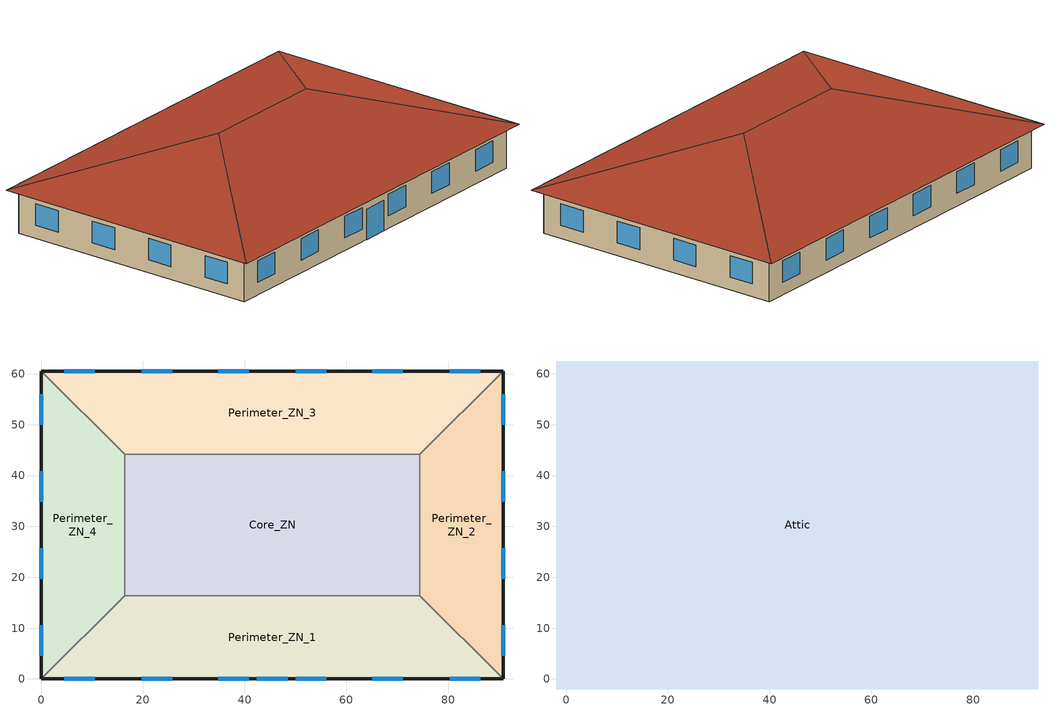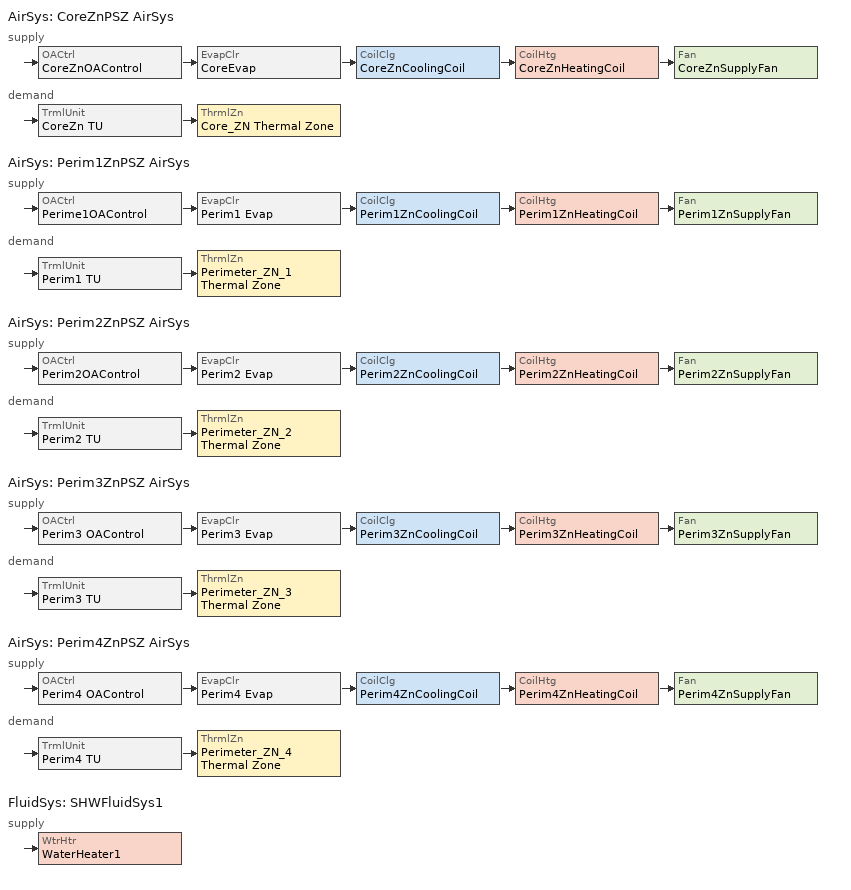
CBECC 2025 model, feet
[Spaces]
Perimeter_ZN_1
 floor ground (Base_CZ12-SlabOnOrBelowGradeF073): 74.44,16.4 90.85,0 0,0 16.4,16.4 z0
 wall outside (Base_CZ12-NonresMetalFrameWallU062): 0,0 90.85,0 z0:10.01
 wall to Perimeter_ZN_2 (NACM_Interior Wall): 90.85,0 74.44,16.4 z0:10.01
 wall to Core_ZN (NACM_Interior Wall): 74.44,16.4 16.4,16.4 z0:10.01
 wall to Perimeter_ZN_4 (NACM_Interior Wall): 16.4,16.4 0,0 z0:10.01
 window (Base_AllCZ_FixedWindowU36): 4.56,0 10.56,0 / 65.12,0 71.13,0 / 50,0 56,0 / 80.28,0 86.29,0 / 19.72,0 25.72,0 / 34.84,0 40.85,0 z2.95:7.95; 42.42,0 48.43,0 z0:7
Perimeter_ZN_2
 floor ground (Base_CZ12-SlabOnOrBelowGradeF073): 90.85,60.56 90.85,0 74.44,16.4 74.44,44.16 z0
 wall outside (Base_CZ12-NonresMetalFrameWallU062): 90.85,0 90.85,60.56 z0:10.01
 wall to Perimeter_ZN_3 (NACM_Interior Wall): 90.85,60.56 74.44,44.16 z0:10.01
 wall to Core_ZN (NACM_Interior Wall): 74.44,44.16 74.44,16.4 z0:10.01
 window (Base_AllCZ_FixedWindowU36): 90.85,34.84 90.85,40.85 / 90.85,50 90.85,56 / 90.85,19.72 90.85,25.72 / 90.85,4.56 90.85,10.56 z2.95:7.95
Core_ZN
 floor ground (Base_CZ12-SlabOnOrBelowGradeF073): 74.44,44.16 74.44,16.4 16.4,16.4 16.4,44.16 z0
 wall to Perimeter_ZN_3 (NACM_Interior Wall): 74.44,44.16 16.4,44.16 z0:10.01
 wall to Perimeter_ZN_4 (NACM_Interior Wall): 16.4,44.16 16.4,16.4 z0:10.01
Perimeter_ZN_3
 floor ground (Base_CZ12-SlabOnOrBelowGradeF073): 90.85,60.56 74.44,44.16 16.4,44.16 0,60.56 z0
 wall outside (Base_CZ12-NonresMetalFrameWallU062): 90.85,60.56 0,60.56 z0:10.01
 wall to Perimeter_ZN_4 (NACM_Interior Wall): 0,60.56 16.4,44.16 z0:10.01
 window (Base_AllCZ_FixedWindowU36): 25.72,60.56 19.72,60.56 / 71.13,60.56 65.12,60.56 / 86.29,60.56 80.28,60.56 / 10.56,60.56 4.56,60.56 / 56,60.56 50,60.56 / 40.85,60.56 34.84,60.56 z2.95:7.95
Perimeter_ZN_4
 floor ground (Base_CZ12-SlabOnOrBelowGradeF073): 0,60.56 16.4,44.16 16.4,16.4 0,0 z0
 wall outside (Base_CZ12-NonresMetalFrameWallU062): 0,60.56 0,0 z0:10.01
 window (Base_AllCZ_FixedWindowU36): 0,56 0,50 / 0,40.85 0,34.84 / 0,10.56 0,4.56 / 0,25.72 0,19.72 z2.95:7.95
Attic
 floor outside (Base_CZ12-NonresOtherFloorU071): 92.81,62.53 90.85,60.56 0,60.56 -1.97,62.53 z10.01; 92.81,62.53 92.81,-1.97 90.85,0 90.85,60.56 z10.01; -1.97,62.53 0,60.56 0,0 -1.97,-1.97 z10.01; 90.85,0 92.81,-1.97 -1.97,-1.97 0,0 z10.01
 floor to Core_ZN (NACM_Drop Ceiling): 74.44,44.16 74.44,16.4 16.4,16.4 16.4,44.16 z10.01
 floor to Perimeter_ZN_2 (NACM_Drop Ceiling): 90.85,60.56 90.85,0 74.44,16.4 74.44,44.16 z10.01
 floor to Perimeter_ZN_4 (NACM_Drop Ceiling): 0,60.56 16.4,44.16 16.4,16.4 0,0 z10.01
 floor to Perimeter_ZN_1 (NACM_Drop Ceiling): 74.44,16.4 90.85,0 0,0 16.4,16.4 z10.01
 floor to Perimeter_ZN_3 (NACM_Drop Ceiling): 90.85,60.56 74.44,44.16 16.4,44.16 0,60.56 z10.01
 roof outside (Base_CZ12-SteepNonresWoodFramingAndOtherRoofU039): 60.56,30.28,20.77 92.81,62.53,10.01 -1.97,62.53,10.01 30.28,30.28,20.77; 30.28,30.28,20.77 -1.97,62.53,10.01 -1.97,-1.97,10.01; 60.56,30.28,20.77 92.81,-1.97,10.01 92.81,62.53,10.01; 30.28,30.28,20.77 -1.97,-1.97,10.01 92.81,-1.97,10.01 60.56,30.28,20.77
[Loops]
AirSys 'CoreZnPSZ AirSys'
 supply: OACtrl 'CoreZnOAControl' > EvapClr 'CoreEvap' > CoilClg 'CoreZnCoolingCoil' > CoilHtg 'CoreZnHeatingCoil' > Fan 'CoreZnSupplyFan'
 demand: TrmlUnit 'CoreZn TU' > ThrmlZn 'Core_ZN Thermal Zone'
AirSys 'Perim1ZnPSZ AirSys'
 supply: OACtrl 'Perime1OAControl' > EvapClr 'Perim1 Evap' > CoilClg 'Perim1ZnCoolingCoil' > CoilHtg 'Perim1ZnHeatingCoil' > Fan 'Perim1ZnSupplyFan'
 demand: TrmlUnit 'Perim1 TU' > ThrmlZn 'Perimeter_ZN_1 Thermal Zone'
AirSys 'Perim2ZnPSZ AirSys'
 supply: OACtrl 'Perim2OAControl' > EvapClr 'Perim2 Evap' > CoilClg 'Perim2ZnCoolingCoil' > CoilHtg 'Perim2ZnHeatingCoil' > Fan 'Perim2ZnSupplyFan'
 demand: TrmlUnit 'Perim2 TU' > ThrmlZn 'Perimeter_ZN_2 Thermal Zone'
AirSys 'Perim3ZnPSZ AirSys'
 supply: OACtrl 'Perim3 OAControl' > EvapClr 'Perim3 Evap' > CoilClg 'Perim3ZnCoolingCoil' > CoilHtg 'Perim3ZnHeatingCoil' > Fan 'Perim3ZnSupplyFan'
 demand: TrmlUnit 'Perim3 TU' > ThrmlZn 'Perimeter_ZN_3 Thermal Zone'
AirSys 'Perim4ZnPSZ AirSys'
 supply: OACtrl 'Perim4 OAControl' > EvapClr 'Perim4 Evap' > CoilClg 'Perim4ZnCoolingCoil' > CoilHtg 'Perim4ZnHeatingCoil' > Fan 'Perim4ZnSupplyFan'
 demand: TrmlUnit 'Perim4 TU' > ThrmlZn 'Perimeter_ZN_4 Thermal Zone'
FluidSys 'SHWFluidSys1'
 supply: WtrHtr 'WaterHeater1'
[Proj]
OffSml-PSZ-Evap: ZipCode=95814; AirBarrier=Air barrier - not verified
[Bldg]
Small Office: FuncClassMthd=AreaCategoryMethod; TotStoryCnt=1; AboveGrdStoryCnt=1
[ConsAssm]
Base_CZ12-NonresMetalFrameWallU062: CompatibleSurfType=ExteriorWall; MatRef[1]=Stucco - 7/8 in.; MatRef[2]=Compliance Insulation R13.99; MatRef[3]=Air - Metal Wall Framing - 16 or 24 in. OC; MatRef[4]=Gypsum Board - 1/2 in.
Base_CZ12-SlabOnOrBelowGradeF073: CompatibleSurfType=UndergroundFloor; MatRef[1]=Concrete - 140 lb/ft3 - 6 in.; SlabType=UnheatedSlabOnGrade
Base_CZ12-SteepNonresWoodFramingAndOtherRoofU039: CompatibleSurfType=Roof; MatRef[1]=Metal Standing Seam - 1/16 in.; MatRef[2]=Compliance Insulation R24.86; CRRCInitialRefl=0.2; CRRCAgedRefl=0.2; CRRCInitialEmit=0.85; CRRCAgedEmit=0.85; CRRCProdID=XXXX-XXXX
Base_CZ12-NonresOtherFloorU071: CompatibleSurfType=ExteriorFloor; MatRef[1]=Compliance Insulation R9.83; MatRef[2]=Plywood - 5/8 in.; MatRef[3]=Carpet - 3/4 in.
NACM_Interior Wall: CompatibleSurfType=InteriorWall; MatRef[1]=NACM_Gypsum Board 5/8in; MatRef[2]=NACM_Gypsum Board 5/8in
NACM_Drop Ceiling: CompatibleSurfType=InteriorFloor; MatRef[1]=NACM_Acoustic Tile 3/4in
[Mat]
Name | CodeCat | CodeItem
Stucco - 7/8 in. | Plastering Materials | Stucco - 7/8 in.
Compliance Insulation R13.99 | Insulation Board | Compliance Insulation R13.99
Air - Metal Wall Framing - 16 or 24 in. OC | Air | Air - Metal Wall Framing - 16 or 24 in. OC
Gypsum Board - 1/2 in. | Bldg Board and Siding | Gypsum Board - 1/2 in.
Concrete - 140 lb/ft3 - 6 in. | Concrete | Concrete - 140 lb/ft3 - 6 in.
Metal Standing Seam - 1/16 in. | Roofing | Metal Standing Seam - 1/16 in.
Compliance Insulation R24.86 | Insulation Board | Compliance Insulation R24.86
Compliance Insulation R9.83 | Insulation Board | Compliance Insulation R9.83
Plywood - 5/8 in. | Bldg Board and Siding | Plywood - 5/8 in.
Carpet - 3/4 in. | Finish Materials | Carpet - 3/4 in.
NACM_Gypsum Board 5/8in | Bldg Board and Siding | Gypsum Board - 5/8 in.
NACM_Acoustic Tile 3/4in | Finish Materials | Acoustic Tile - 3/4 in.
[FenCons]
Base_AllCZ_FixedWindowU36: FenType=VerticalFenestration; FenProdType=FixedWindow; AssmContext=Manufactured; CertificationMthd=NFRCRated; SHGC=0.25; UFactor=0.36; VT=0.42
[Story]
Building Story 1
[Spc] Story=Building Story 1
Name | ThrmlZnRef | Vol | SpcFuncDefaultsRef | OccFrac | PriSide100PctControlled | SecSide100PctControlled | SHWFluidSegRef | SpcFunc | CondgType
Perimeter_ZN_1 | Perimeter_ZN_1 Thermal Zone | 12219.7 | Office Defaults | 0.6 | 1 | 1 | SHWSupply1
Perimeter_ZN_2 | Perimeter_ZN_2 Thermal Zone | 7248.87 | Office Defaults |  | 1 | 1 | SHWSupply1 | Office Area (>250 square feet)
Perimeter_ZN_3 | Perimeter_ZN_3 Thermal Zone | 12219.7 | Office Defaults |  | 1 | 1 | SHWSupply1 | Office Area (>250 square feet)
Perimeter_ZN_4 | Perimeter_ZN_4 Thermal Zone | 7248.87 | Office Defaults |  | 1 | 1 | SHWSupply1 | Office Area (>250 square feet)
Core_ZN | Core_ZN Thermal Zone | 16119.6 | Office Defaults |  |  |  | SHWSupply1 | Office Area (>250 square feet)
Attic | Attic Thermal Zone | 28195.7 |  |  |  |  |  | Unoccupied-Exclude from Gross Floor Area | IndirectlyConditioned
[ThrmlZn]
Name | Type | PriAirCondgSysRef[1] | ClgTstatSchRef | HtgTstatSchRef
Attic Thermal Zone | Unconditioned
Core_ZN Thermal Zone | Conditioned | CoreZnPSZ AirSys | Office ClgSetPt | Office HtgSetPt
Perimeter_ZN_1 Thermal Zone | Conditioned | Perim1ZnPSZ AirSys | Office ClgSetPt | Office HtgSetPt
Perimeter_ZN_2 Thermal Zone | Conditioned | Perim2ZnPSZ AirSys | Office ClgSetPt | Office HtgSetPt
Perimeter_ZN_3 Thermal Zone | Conditioned | Perim3ZnPSZ AirSys | Office ClgSetPt | Office HtgSetPt
Perimeter_ZN_4 Thermal Zone | Conditioned | Perim4ZnPSZ AirSys | Office ClgSetPt | Office HtgSetPt
[AirSys] Type=SZAC
CoreZnPSZ AirSys: CtrlZnRef=Core_ZN Thermal Zone; DuctIns=3; HERSDuctReq=1; HERSDuctTested=1
Perim1ZnPSZ AirSys: CtrlZnRef=Perimeter_ZN_1 Thermal Zone
Perim2ZnPSZ AirSys: CtrlZnRef=Perimeter_ZN_2 Thermal Zone
Perim3ZnPSZ AirSys: CtrlZnRef=Perimeter_ZN_3 Thermal Zone
Perim4ZnPSZ AirSys: CtrlZnRef=Perimeter_ZN_4 Thermal Zone
[AirSeg]
Name | Sys | Type
CoreZnSysSupply AirSeg | CoreZnPSZ AirSys | Supply
CoreZnSysReturnAirSeg | CoreZnPSZ AirSys | Return
Perim1ZnSysSupply AirSeg | Perim1ZnPSZ AirSys | Supply
Perim1ZnSysReturn AirSeg | Perim1ZnPSZ AirSys | Return
Perim2ZnSysSupply AirSeg | Perim2ZnPSZ AirSys | Supply
Perim2ZnSysReturnAirSeg | Perim2ZnPSZ AirSys | Return
Perim3ZnSysSupply AirSeg | Perim3ZnPSZ AirSys | Supply
Perim3ZnSysReturn AirSeg | Perim3ZnPSZ AirSys | Return
Perim4ZnSysSupplyAirSeg | Perim4ZnPSZ AirSys | Supply
Perim4ZnSysReturnAirSeg | Perim4ZnPSZ AirSys | Return
[EvapClr]
Name | Sys | Type | Eff | PumpPwr | SecFanFlowCap | SecFanTotStaticPress
CoreEvap | CoreZnPSZ AirSys | Indirect | 0.7 | 50 | 1500 | 0.75
Perim1 Evap | Perim1ZnPSZ AirSys | Direct | 0.8 | 20
Perim2 Evap | Perim2ZnPSZ AirSys | Direct | 0.8 | 20
Perim3 Evap | Perim3ZnPSZ AirSys | Direct | 0.8 | 20
Perim4 Evap | Perim4ZnPSZ AirSys | Direct | 0.8 | 20
[CoilClg] Type=DirectExpansion; FuelSrc=Electric; DXSEER=14; CndsrType=Air
Name | Sys | CapTotNetRtd
CoreZnCoolingCoil | CoreZnPSZ AirSys | 41148
Perim1ZnCoolingCoil | Perim1ZnPSZ AirSys | 33274
Perim2ZnCoolingCoil | Perim2ZnPSZ AirSys | 20352
Perim3ZnCoolingCoil | Perim3ZnPSZ AirSys | 35304
Perim4ZnCoolingCoil | Perim4ZnPSZ AirSys | 24638
[CoilHtg] Type=Furnace; FuelSrc=Gas; FurnAFUE=0.81; FurnThrmlEff=0.8
Name | Sys | CapTotGrossRtd
CoreZnHeatingCoil | CoreZnPSZ AirSys | 57169
Perim1ZnHeatingCoil | Perim1ZnPSZ AirSys | 45856
Perim2ZnHeatingCoil | Perim2ZnPSZ AirSys | 27013
Perim3ZnHeatingCoil | Perim3ZnPSZ AirSys | 40874
Perim4ZnHeatingCoil | Perim4ZnPSZ AirSys | 29740
[Fan] CtrlMthd=ConstantVolume; ModelingMthd=BrakeHorsePower
Name | Sys | FlowCap | MtrBHP | MtrHP | MtrEff
CoreZnSupplyFan | CoreZnPSZ AirSys | 1482 | 1.168 | 1.5 | 0.865
Perim1ZnSupplyFan | Perim1ZnPSZ AirSys | 1197 | 0.943 | 1 | 0.855
Perim2ZnSupplyFan | Perim2ZnPSZ AirSys | 704 | 0.555 | 0.75 | 0.855
Perim3ZnSupplyFan | Perim3ZnPSZ AirSys | 1034 | 0.815 | 1 | 0.855
Perim4ZnSupplyFan | Perim4ZnPSZ AirSys | 793 | 0.625 | 0.75 | 0.855
[TrmlUnit] Type=Uncontrolled
Name | Sys | ZnServedRef | PriAirSegRef | PriAirFlowMax
CoreZn TU | CoreZnPSZ AirSys | Core_ZN Thermal Zone | CoreZnSysSupply AirSeg | 1482
Perim1 TU | Perim1ZnPSZ AirSys | Perimeter_ZN_1 Thermal Zone | Perim1ZnSysSupply AirSeg | 1197
Perim2 TU | Perim2ZnPSZ AirSys | Perimeter_ZN_2 Thermal Zone | Perim2ZnSysSupply AirSeg | 704
Perim3 TU | Perim3ZnPSZ AirSys | Perimeter_ZN_3 Thermal Zone | Perim3ZnSysSupply AirSeg | 1034
Perim4 TU | Perim4ZnPSZ AirSys | Perimeter_ZN_4 Thermal Zone | Perim4ZnSysSupplyAirSeg | 793
[OACtrl]
Name | Sys | EconoCtrlMthd | AirSegSupRef | AirSegRetRef | EconoIntegration
CoreZnOAControl | CoreZnPSZ AirSys | NoEconomizer | CoreZnSysSupply AirSeg | CoreZnSysReturnAirSeg
Perime1OAControl | Perim1ZnPSZ AirSys |  | Perim1ZnSysSupply AirSeg | Perim1ZnSysReturn AirSeg | Integrated
Perim2OAControl | Perim2ZnPSZ AirSys |  | Perim2ZnSysSupply AirSeg | Perim2ZnSysReturnAirSeg
Perim3 OAControl | Perim3ZnPSZ AirSys |  | Perim3ZnSysSupply AirSeg | Perim3ZnSysReturn AirSeg
Perim4 OAControl | Perim4ZnPSZ AirSys |  | Perim4ZnSysSupplyAirSeg | Perim4ZnSysReturnAirSeg
[FluidSys]
SHWFluidSys1: Type=ServiceHotWater
[FluidSeg] Sys=SHWFluidSys1
Name | Type | Src
SHWSupply1 | PrimarySupply
SHWMakeup1 | MakeupFluid | MunicipalWater
[WtrHtr]
WaterHeater1: Sys=SHWFluidSys1; FluidSegOutRef=SHWSupply1; FluidSegMakeupRef=SHWMakeup1; StorCap=14; EF=0.643; ThrmlEff=0.78; CapRtd=6655
[SpcFuncDefaults]
Office Defaults: SpcFunc=Office Area (>250 square feet); OccSchRef=Office Occupancy; IntLtgRegSchRef=Office Lights; RecptSchRef=Office Receptacle; ProcElecSchRef=Office Receptacle; CommRfrgEqpSchRef=Office Receptacle; ElevSchRef=Office Elevator; ProcGasSchRef=Office Receptacle; HotWtrHtgSchRef=Office ServiceHotWater
[Sch]
Name | Type | EndMonth[1] | EndDay[1] | SchWeekRef[1]
Office Occupancy | Fraction | 12 | 31 | OfficeOccupancyWk
Office Receptacle | Fraction | 12 | 31 | OfficeReceptacleWk
Office ServiceHotWater | Fraction | 12 | 31 | OfficeServiceHotWaterWk
Office Elevator | Fraction |  |  | OfficeElevatorWk
Office Lights | Fraction | 12 | 31 | OfficeLightsWk
Office ClgSetPt | Temperature | 12 | 31 | OfficeClgSetPtWk
Office HtgSetPt | Temperature | 12 | 31 | OfficeHtgSetPtWk
[SchWeek]
Name | Type | SchDaySunRef | SchDayMonRef | SchDayTueRef | SchDayWedRef | SchDayThuRef | SchDayFriRef | SchDaySatRef | SchDayHolRef | SchDayClgDDRef | SchDayHtgDDRef | SchDayWDRef
OfficeOccupancyWk | Fraction | OfficeOccupancySun | OfficeOccupancyWD | OfficeOccupancyWD | OfficeOccupancyWD | OfficeOccupancyWD | OfficeOccupancyWD | OfficeOccupancySat | OfficeOccupancySun | OnDay | OffDay
OfficeReceptacleWk | Fraction | OfficeReceptacleSun | OfficeReceptacleWD | OfficeReceptacleWD | OfficeReceptacleWD | OfficeReceptacleWD | OfficeReceptacleWD | OfficeReceptacleSat | OfficeReceptacleSun | OnDay | OffDay
OfficeServiceHotWaterWk | Fraction | OfficeServiceHotWaterSun | OfficeServiceHotWaterWD | OfficeServiceHotWaterWD | OfficeServiceHotWaterWD | OfficeServiceHotWaterWD | OfficeServiceHotWaterWD | OfficeServiceHotWaterSat | OfficeServiceHotWaterSun | OnDay | OffDay
OfficeElevatorWk | Fraction | OfficeElevatorSun |  |  |  |  |  | OfficeElevatorSat |  |  |  | OfficeElevatorWD
OfficeLightsWk | Fraction | OfficeLightsSun | OfficeLightsWD | OfficeLightsWD | OfficeLightsWD | OfficeLightsWD | OfficeLightsWD | OfficeLightsSat | OfficeLightsSun | OnDay | OffDay
OfficeClgSetPtWk | Temperature | OfficeClgSetPtSun | OfficeClgSetPtWD | OfficeClgSetPtWD | OfficeClgSetPtWD | OfficeClgSetPtWD | OfficeClgSetPtWD | OfficeClgSetPtSat | OfficeClgSetPtSun | OfficeClgSetPtWD | OfficeClgSetPtWD
OfficeHtgSetPtWk | Temperature | OfficeHtgSetPtSun | OfficeHtgSetPtWD | OfficeHtgSetPtWD | OfficeHtgSetPtWD | OfficeHtgSetPtWD | OfficeHtgSetPtWD | OfficeHtgSetPtSat | OfficeHtgSetPtSun | OfficeHtgSetPtWD | OfficeHtgSetPtWD
[SchDay]
Name | Type | Hr
OfficeOccupancySun | Fraction | ( 0, 0, 0, 0, 0, 0, 0.05, 0.05, 0.05, 0.05, 0.05, 0.05, 0.05, 0.05, 0.05, 0.05, 0.05, 0.05, 0, 0, 0, 0, 0, 0 )
OfficeOccupancyWD | Fraction | ( 0, 0, 0, 0, 0, 0, 0.1, 0.2, 0.95, 0.95, 0.95, 0.95, 0.5, 0.95, 0.95, 0.95, 0.95, 0.3, 0.1, 0.1, 0.1, 0.1, 0.05, 0.05 )
OfficeOccupancySat | Fraction | ( 0, 0, 0, 0, 0, 0, 0.1, 0.1, 0.3, 0.3, 0.3, 0.3, 0.1, 0.1, 0.1, 0.1, 0.1, 0.05, 0.05, 0, 0, 0, 0, 0 )
OfficeReceptacleSun; OfficeLightsSun | Fraction | ( 0.05, 0.05, 0.05, 0.05, 0.05, 0.05, 0.05, 0.05, 0.05, 0.05, 0.05, 0.05, 0.05, 0.05, 0.05, 0.05, 0.05, 0.05, 0.05, 0.05, 0.05, 0.05, 0.05, 0.05 )
OfficeReceptacleWD | Fraction | ( 0.05, 0.05, 0.05, 0.05, 0.05, 0.1, 0.1, 0.3, 0.9, 0.9, 0.9, 0.9, 0.9, 0.9, 0.9, 0.9, 0.9, 0.5, 0.3, 0.3, 0.2, 0.2, 0.1, 0.05 )
OfficeReceptacleSat; OfficeLightsSat | Fraction | ( 0.05, 0.05, 0.05, 0.05, 0.05, 0.05, 0.1, 0.1, 0.3, 0.3, 0.3, 0.3, 0.15, 0.15, 0.15, 0.15, 0.15, 0.05, 0.05, 0.05, 0.05, 0.05, 0.05, 0.05 )
OfficeServiceHotWaterSun | Fraction | ( 0.04, 0.04, 0.04, 0.04, 0.04, 0.07, 0.04, 0.04, 0.04, 0.04, 0.04, 0.06, 0.06, 0.09, 0.06, 0.04, 0.04, 0.04, 0.04, 0.04, 0.04, 0.07, 0.04, 0.04 )
OfficeServiceHotWaterWD | Fraction | ( 0.05, 0.05, 0.05, 0.05, 0.05, 0.08, 0.07, 0.19, 0.35, 0.38, 0.39, 0.47, 0.57, 0.54, 0.34, 0.33, 0.44, 0.26, 0.21, 0.15, 0.17, 0.08, 0.05, 0.05 )
OfficeServiceHotWaterSat | Fraction | ( 0.05, 0.05, 0.05, 0.05, 0.05, 0.08, 0.07, 0.11, 0.15, 0.21, 0.19, 0.23, 0.2, 0.19, 0.15, 0.12, 0.14, 0.07, 0.07, 0.07, 0.07, 0.09, 0.05, 0.05 )
OfficeElevatorWD | Fraction | ( 0, 0, 0, 0, 0, 0, 0, 0.35, 0.69, 0.43, 0.37, 0.43, 0.58, 0.48, 0.37, 0.37, 0.46, 0.62, 0.2, 0.12, 0.04, 0.04, 0, 0 )
OfficeElevatorSat | Fraction | ( 0, 0, 0, 0, 0, 0, 0, 0.16, 0.14, 0.21, 0.18, 0.25, 0.21, 0.13, 0.08, 0.04, 0.05, 0.06, 0, 0, 0, 0, 0, 0 )
OfficeElevatorSun; OffDay | Fraction | ( 0, 0, 0, 0, 0, 0, 0, 0, 0, 0, 0, 0, 0, 0, 0, 0, 0, 0, 0, 0, 0, 0, 0, 0 )
OfficeLightsWD | Fraction | ( 0.05, 0.05, 0.05, 0.05, 0.05, 0.1, 0.1, 0.3, 0.65, 0.65, 0.65, 0.65, 0.65, 0.65, 0.65, 0.65, 0.65, 0.35, 0.3, 0.3, 0.2, 0.2, 0.1, 0.05 )
OnDay | Fraction | ( 1, 1, 1, 1, 1, 1, 1, 1, 1, 1, 1, 1, 1, 1, 1, 1, 1, 1, 1, 1, 1, 1, 1, 1 )
OfficeClgSetPtSun | Temperature | ( 85, 85, 85, 85, 85, 85, 85, 85, 85, 85, 85, 85, 85, 85, 85, 85, 85, 85, 85, 85, 85, 85, 85, 85 )
OfficeClgSetPtWD | Temperature | ( 85, 85, 85, 85, 85, 75, 75, 75, 75, 75, 75, 75, 75, 75, 75, 75, 75, 75, 75, 75, 75, 75, 75, 75 )
OfficeClgSetPtSat | Temperature | ( 85, 85, 85, 85, 85, 75, 75, 75, 75, 75, 75, 75, 75, 75, 75, 75, 75, 75, 75, 85, 85, 85, 85, 85 )
OfficeHtgSetPtSun | Temperature | ( 60, 60, 60, 60, 60, 60, 60, 60, 60, 60, 60, 60, 60, 60, 60, 60, 60, 60, 60, 60, 60, 60, 60, 60 )
OfficeHtgSetPtWD | Temperature | ( 60, 60, 60, 60, 60, 70, 70, 70, 70, 70, 70, 70, 70, 70, 70, 70, 70, 70, 70, 70, 70, 70, 70, 70 )
OfficeHtgSetPtSat | Temperature | ( 60, 60, 60, 60, 60, 70, 70, 70, 70, 70, 70, 70, 70, 70, 70, 70, 70, 70, 70, 60, 60, 60, 60, 60 )
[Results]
End Use | Proposed Design Site Elec. (MWh/yr) | Proposed Site Gas (MBtu/yr) | Proposed LSC¹ ($/ft²-yr) | Standard Design Site Elec. (MWh/yr) | Standard Site Gas (MBtu/yr) | Standard LSC¹ ($/ft²-yr) | Compliance Margins LSC¹ ($/ft²-yr)
Space Heating | -- | 31.7 | 3.54 | 2.4 | -- | 3.06 | -0.48
Space Cooling | 4.1 | -- | 3.24 | 7.8 | -- | 6.37 | 3.13
Indoor Fans | 19.9 | -- | 18.96 | 18.0 | -- | 17.11 | -1.85
Heat Rejection | -- | -- | -- | -- | -- | -- | --
Pumps & Misc. | -- | -- | -- | -- | -- | -- | --
Domestic Hot Water | -- | 14.2 | 1.37 | 1.7 | -- | 1.56 | 0.19
Indoor Lighting | 5.4 | -- | 4.89 | 5.4 | -- | 4.89 | --
Total Compliance | 29.4 | 45.9 | 32.00 | 8.4 | 0.0 | 14.73 | -17.27
Receptacle | 23.6 | -- | 19.93 | 23.6 | -- | 19.93 | --
Process | -- | -- | -- | -- | -- | -- | --
Other Lighting | -- | -- | -- | -- | -- | -- | --
Process Motors | -- | -- | -- | -- | -- | -- | --
Photovoltaics | -- | -- | -- | -27.1 | -- | -17.72 | -17.72
Battery Storage | -- | -- | -- | 0.2 | -- | -0.54 | -0.54
Project Total | 53.0 | 45.9 | 51.93 | 32.0 | 0.0 | 34.66 | -17.27
Efficiency Compliance | 29.4 | 45.9 | 32.00 | 35.3 | 0.0 | 32.99 | 0.99
FAIL
